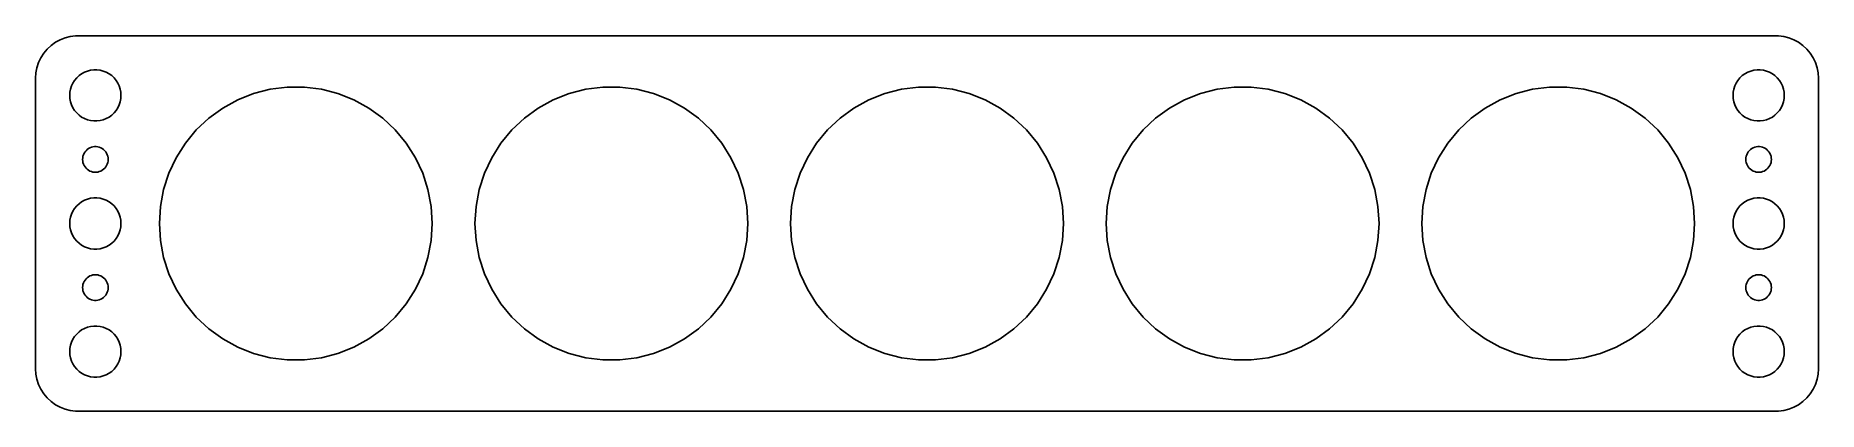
# Model space of a CAD drawing. Header units: metres. Extents: x -104 to 104, y -22 to 22.
import ezdxf

# ---------------------------------------------------------------- set-up
doc = ezdxf.new("R2010")
doc.units = ezdxf.units.M

msp = doc.modelspace()

# ---------------------------------------------------------------- linework, layer by layer
for p, q in [((-102.179, 21.2216), (-102.687, 20.8526)), ((-101.629, 21.5241), (-102.179, 21.2216)), ((-101.045, 21.7553), (-101.629, 21.5241)), ((-100.437, 21.9114), (-101.045, 21.7553)), ((-99.8139, 21.9901), (-100.437, 21.9114)), ((99.8139, 21.9901), (-99.8139, 21.9901)), ((100.437, 21.9114), (99.8139, 21.9901)), ((101.045, 21.7553), (100.437, 21.9114)), ((101.629, 21.5241), (101.045, 21.7553)), ((102.179, 21.2216), (101.629, 21.5241)), ((102.687, 20.8526), (102.179, 21.2216)), ((-104.149, 18.8406), (-104.343, 18.2434)), ((-103.882, 19.4088), (-104.149, 18.8406)), ((-103.545, 19.9389), (-103.882, 19.4088)), ((-103.145, 20.4227), (-103.545, 19.9389)), ((-102.687, 20.8526), (-103.145, 20.4227)), ((103.145, 20.4227), (102.687, 20.8526)), ((103.545, 19.9389), (103.145, 20.4227)), ((103.882, 19.4088), (103.545, 19.9389)), ((104.149, 18.8406), (103.882, 19.4088)), ((104.343, 18.2434), (104.149, 18.8406)), ((-104.461, 17.6267), (-104.5, 17)), ((-104.5, 17), (-104.5, -17)), ((-104.343, 18.2434), (-104.461, 17.6267)), ((-100.129, 16.4453), (-99.927, 16.7634)), ((-99.927, 16.7634), (-99.6869, 17.0536)), ((-99.6869, 17.0536), (-99.4123, 17.3115)), ((-99.4123, 17.3115), (-99.1075, 17.533)), ((-99.1075, 17.533), (-98.7773, 17.7145)), ((-98.7773, 17.7145), (-98.427, 17.8532)), ((-98.427, 17.8532), (-98.0621, 17.9469)), ((-98.0621, 17.9469), (-97.6884, 17.9941)), ((-97.6884, 17.9941), (-97.3116, 17.9941)), ((-97.3116, 17.9941), (-96.9379, 17.9469)), ((-96.9379, 17.9469), (-96.573, 17.8532)), ((-96.573, 17.8532), (-96.2227, 17.7145)), ((-96.2227, 17.7145), (-95.8925, 17.533)), ((-95.8925, 17.533), (-95.5877, 17.3115)), ((-95.5877, 17.3115), (-95.3131, 17.0536)), ((-95.3131, 17.0536), (-95.073, 16.7634)), ((-95.073, 16.7634), (-94.8711, 16.4453)), ((94.8711, 16.4453), (95.073, 16.7634)), ((95.073, 16.7634), (95.3131, 17.0536)), ((95.3131, 17.0536), (95.5877, 17.3115)), ((95.5877, 17.3115), (95.8925, 17.533)), ((95.8925, 17.533), (96.2227, 17.7145)), ((96.2227, 17.7145), (96.573, 17.8532)), ((96.573, 17.8532), (96.9379, 17.9469)), ((96.9379, 17.9469), (97.3116, 17.9941)), ((97.3116, 17.9941), (97.6884, 17.9941)), ((97.6884, 17.9941), (98.0621, 17.9469)), ((98.0621, 17.9469), (98.427, 17.8532)), ((98.427, 17.8532), (98.7773, 17.7145)), ((98.7773, 17.7145), (99.1075, 17.533)), ((99.1075, 17.533), (99.4123, 17.3115)), ((99.4123, 17.3115), (99.6869, 17.0536)), ((99.6869, 17.0536), (99.927, 16.7634)), ((99.927, 16.7634), (100.129, 16.4453)), ((104.461, 17.6267), (104.343, 18.2434)), ((104.5, 17), (104.461, 17.6267)), ((104.5, -17), (104.5, 17)), ((-100.5, 15), (-100.476, 15.376)), ((-100.476, 14.624), (-100.5, 15)), ((-100.476, 15.376), (-100.406, 15.7461)), ((-100.406, 15.7461), (-100.289, 16.1044)), ((-100.289, 16.1044), (-100.129, 16.4453)), ((-94.8711, 16.4453), (-94.7107, 16.1044)), ((-94.7107, 16.1044), (-94.5943, 15.7461)), ((-94.5943, 15.7461), (-94.5237, 15.376)), ((-94.5237, 15.376), (-94.5, 15)), ((-94.5, 15), (-94.5237, 14.624)), ((-80.8125, 14.4772), (-78.9443, 15.2169)), ((-78.9443, 15.2169), (-76.9981, 15.7166)), ((-76.9981, 15.7166), (-75.0046, 15.9684)), ((-75.0046, 15.9684), (-72.9953, 15.9684)), ((-72.9953, 15.9684), (-71.0019, 15.7166)), ((-71.0019, 15.7166), (-69.0557, 15.2169)), ((-69.0557, 15.2169), (-67.1875, 14.4772)), ((-43.8125, 14.4772), (-41.9443, 15.2169)), ((-41.9443, 15.2169), (-39.9981, 15.7166)), ((-39.9981, 15.7166), (-38.0046, 15.9684)), ((-38.0046, 15.9684), (-35.9953, 15.9684)), ((-35.9953, 15.9684), (-34.0019, 15.7166)), ((-34.0019, 15.7166), (-32.0557, 15.2169)), ((-32.0557, 15.2169), (-30.1875, 14.4772)), ((-6.81245, 14.4772), (-4.94426, 15.2169)), ((-4.94426, 15.2169), (-2.99809, 15.7166)), ((-2.99809, 15.7166), (-1.00464, 15.9684)), ((-1.00464, 15.9684), (1.00464, 15.9684)), ((1.00464, 15.9684), (2.99809, 15.7166)), ((2.99809, 15.7166), (4.94426, 15.2169)), ((4.94426, 15.2169), (6.81245, 14.4772)), ((30.1875, 14.4772), (32.0557, 15.2169)), ((32.0557, 15.2169), (34.0019, 15.7166)), ((34.0019, 15.7166), (35.9953, 15.9684)), ((35.9953, 15.9684), (38.0046, 15.9684)), ((38.0046, 15.9684), (39.9981, 15.7166)), ((39.9981, 15.7166), (41.9443, 15.2169)), ((41.9443, 15.2169), (43.8125, 14.4772)), ((67.1875, 14.4772), (69.0557, 15.2169)), ((69.0557, 15.2169), (71.0019, 15.7166)), ((71.0019, 15.7166), (72.9953, 15.9684)), ((72.9953, 15.9684), (75.0046, 15.9684)), ((75.0046, 15.9684), (76.9981, 15.7166)), ((76.9981, 15.7166), (78.9443, 15.2169)), ((78.9443, 15.2169), (80.8125, 14.4772)), ((94.5, 15), (94.5237, 15.376)), ((94.5237, 14.624), (94.5, 15)), ((94.5237, 15.376), (94.5943, 15.7461)), ((94.5943, 15.7461), (94.7107, 16.1044)), ((94.7107, 16.1044), (94.8711, 16.4453)), ((100.129, 16.4453), (100.289, 16.1044)), ((100.289, 16.1044), (100.406, 15.7461)), ((100.406, 15.7461), (100.476, 15.376)), ((100.476, 15.376), (100.5, 15)), ((100.5, 15), (100.476, 14.624)), ((-100.406, 14.2539), (-100.476, 14.624)), ((-100.289, 13.8956), (-100.406, 14.2539)), ((-100.129, 13.5547), (-100.289, 13.8956)), ((-99.927, 13.2366), (-100.129, 13.5547)), ((-99.6869, 12.9464), (-99.927, 13.2366)), ((-99.4123, 12.6884), (-99.6869, 12.9464)), ((-99.1075, 12.467), (-99.4123, 12.6884)), ((-95.5877, 12.6884), (-95.8925, 12.467)), ((-95.3131, 12.9464), (-95.5877, 12.6884)), ((-95.073, 13.2366), (-95.3131, 12.9464)), ((-94.8711, 13.5547), (-95.073, 13.2366)), ((-94.7107, 13.8956), (-94.8711, 13.5547)), ((-94.5943, 14.2539), (-94.7107, 13.8956)), ((-94.5237, 14.624), (-94.5943, 14.2539)), ((-84.1988, 12.3282), (-82.5732, 13.5092)), ((-82.5732, 13.5092), (-80.8125, 14.4772)), ((-67.1875, 14.4772), (-65.4268, 13.5092)), ((-65.4268, 13.5092), (-63.8012, 12.3282)), ((-47.1988, 12.3282), (-45.5732, 13.5092)), ((-45.5732, 13.5092), (-43.8125, 14.4772)), ((-30.1875, 14.4772), (-28.4268, 13.5092)), ((-28.4268, 13.5092), (-26.8012, 12.3282)), ((-10.1988, 12.3282), (-8.57323, 13.5092)), ((-8.57323, 13.5092), (-6.81245, 14.4772)), ((6.81245, 14.4772), (8.57323, 13.5092)), ((8.57323, 13.5092), (10.1988, 12.3282)), ((26.8012, 12.3282), (28.4268, 13.5092)), ((28.4268, 13.5092), (30.1875, 14.4772)), ((43.8125, 14.4772), (45.5732, 13.5092)), ((45.5732, 13.5092), (47.1988, 12.3282)), ((63.8012, 12.3282), (65.4268, 13.5092)), ((65.4268, 13.5092), (67.1875, 14.4772)), ((80.8125, 14.4772), (82.5732, 13.5092)), ((82.5732, 13.5092), (84.1988, 12.3282)), ((94.5943, 14.2539), (94.5237, 14.624)), ((94.7107, 13.8956), (94.5943, 14.2539)), ((94.8711, 13.5547), (94.7107, 13.8956)), ((95.073, 13.2366), (94.8711, 13.5547)), ((95.3131, 12.9464), (95.073, 13.2366)), ((95.5877, 12.6884), (95.3131, 12.9464)), ((95.8925, 12.467), (95.5877, 12.6884)), ((99.4123, 12.6884), (99.1075, 12.467)), ((99.6869, 12.9464), (99.4123, 12.6884)), ((99.927, 13.2366), (99.6869, 12.9464)), ((100.129, 13.5547), (99.927, 13.2366)), ((100.289, 13.8956), (100.129, 13.5547)), ((100.406, 14.2539), (100.289, 13.8956)), ((100.476, 14.624), (100.406, 14.2539)), ((-98.7773, 12.2855), (-99.1075, 12.467)), ((-98.427, 12.1468), (-98.7773, 12.2855)), ((-98.0621, 12.0531), (-98.427, 12.1468)), ((-97.6884, 12.0059), (-98.0621, 12.0531)), ((-97.3116, 12.0059), (-97.6884, 12.0059)), ((-96.9379, 12.0531), (-97.3116, 12.0059)), ((-96.573, 12.1468), (-96.9379, 12.0531)), ((-96.2227, 12.2855), (-96.573, 12.1468)), ((-95.8925, 12.467), (-96.2227, 12.2855)), ((-86.9443, 9.40456), (-85.6635, 10.9527)), ((-85.6635, 10.9527), (-84.1988, 12.3282)), ((-63.8012, 12.3282), (-62.3365, 10.9527)), ((-62.3365, 10.9527), (-61.0557, 9.40456)), ((-49.9443, 9.40456), (-48.6635, 10.9527)), ((-48.6635, 10.9527), (-47.1988, 12.3282)), ((-26.8012, 12.3282), (-25.3365, 10.9527)), ((-25.3365, 10.9527), (-24.0557, 9.40456)), ((-12.9443, 9.40456), (-11.6635, 10.9527)), ((-11.6635, 10.9527), (-10.1988, 12.3282)), ((10.1988, 12.3282), (11.6635, 10.9527)), ((11.6635, 10.9527), (12.9443, 9.40456)), ((24.0557, 9.40456), (25.3365, 10.9527)), ((25.3365, 10.9527), (26.8012, 12.3282)), ((47.1988, 12.3282), (48.6635, 10.9527)), ((48.6635, 10.9527), (49.9443, 9.40456)), ((61.0557, 9.40456), (62.3365, 10.9527)), ((62.3365, 10.9527), (63.8012, 12.3282)), ((84.1988, 12.3282), (85.6635, 10.9527)), ((85.6635, 10.9527), (86.9443, 9.40456)), ((96.2227, 12.2855), (95.8925, 12.467)), ((96.573, 12.1468), (96.2227, 12.2855)), ((96.9379, 12.0531), (96.573, 12.1468)), ((97.3116, 12.0059), (96.9379, 12.0531)), ((97.6884, 12.0059), (97.3116, 12.0059)), ((98.0621, 12.0531), (97.6884, 12.0059)), ((98.427, 12.1468), (98.0621, 12.0531)), ((98.7773, 12.2855), (98.427, 12.1468)), ((99.1075, 12.467), (98.7773, 12.2855)), ((-98.8145, 8.22263), (-98.7135, 8.38167)), ((-98.7135, 8.38167), (-98.5934, 8.52681)), ((-98.5934, 8.52681), (-98.4561, 8.65576)), ((-98.4561, 8.65576), (-98.3037, 8.76648)), ((-98.3037, 8.76648), (-98.1387, 8.85724)), ((-98.1387, 8.85724), (-97.9635, 8.92657)), ((-97.9635, 8.92657), (-97.7811, 8.97342)), ((-97.7811, 8.97342), (-97.5942, 8.99704)), ((-97.5942, 8.99704), (-97.4058, 8.99704)), ((-97.4058, 8.99704), (-97.2189, 8.97342)), ((-97.2189, 8.97342), (-97.0365, 8.92657)), ((-97.0365, 8.92657), (-96.8613, 8.85724)), ((-96.8613, 8.85724), (-96.6963, 8.76648)), ((-96.6963, 8.76648), (-96.5439, 8.65576)), ((-96.5439, 8.65576), (-96.4065, 8.52681)), ((-96.4065, 8.52681), (-96.2865, 8.38167)), ((-96.2865, 8.38167), (-96.1855, 8.22263)), ((-88.0209, 7.70805), (-86.9443, 9.40456)), ((-61.0557, 9.40456), (-59.9791, 7.70805)), ((-51.0209, 7.70805), (-49.9443, 9.40456)), ((-24.0557, 9.40456), (-22.9791, 7.70805)), ((-14.0209, 7.70805), (-12.9443, 9.40456)), ((12.9443, 9.40456), (14.0209, 7.70805)), ((22.9791, 7.70805), (24.0557, 9.40456)), ((49.9443, 9.40456), (51.0209, 7.70805)), ((59.9791, 7.70805), (61.0557, 9.40456)), ((86.9443, 9.40456), (88.0209, 7.70805)), ((96.1855, 8.22263), (96.2865, 8.38167)), ((96.2865, 8.38167), (96.4065, 8.52681)), ((96.4065, 8.52681), (96.5439, 8.65576)), ((96.5439, 8.65576), (96.6963, 8.76648)), ((96.6963, 8.76648), (96.8613, 8.85724)), ((96.8613, 8.85724), (97.0365, 8.92657)), ((97.0365, 8.92657), (97.2189, 8.97342)), ((97.2189, 8.97342), (97.4058, 8.99704)), ((97.4058, 8.99704), (97.5942, 8.99704)), ((97.5942, 8.99704), (97.7811, 8.97342)), ((97.7811, 8.97342), (97.9635, 8.92657)), ((97.9635, 8.92657), (98.1387, 8.85724)), ((98.1387, 8.85724), (98.3037, 8.76648)), ((98.3037, 8.76648), (98.4561, 8.65576)), ((98.4561, 8.65576), (98.5934, 8.52681)), ((98.5934, 8.52681), (98.7135, 8.38167)), ((98.7135, 8.38167), (98.8145, 8.22263)), ((-99, 7.5), (-98.9882, 7.68799)), ((-98.9882, 7.312), (-99, 7.5)), ((-98.9882, 7.68799), (-98.9529, 7.87303)), ((-98.9529, 7.12695), (-98.9882, 7.312)), ((-98.9529, 7.87303), (-98.8947, 8.05219)), ((-98.8947, 6.9478), (-98.9529, 7.12695)), ((-98.8947, 8.05219), (-98.8145, 8.22263)), ((-98.8145, 6.77736), (-98.8947, 6.9478)), ((-98.7135, 6.61832), (-98.8145, 6.77736)), ((-98.5934, 6.47318), (-98.7135, 6.61832)), ((-98.4561, 6.34422), (-98.5934, 6.47318)), ((-98.3037, 6.23351), (-98.4561, 6.34422)), ((-96.5439, 6.34422), (-96.6963, 6.23351)), ((-96.4065, 6.47318), (-96.5439, 6.34422)), ((-96.2865, 6.61832), (-96.4065, 6.47318)), ((-96.1855, 6.77736), (-96.2865, 6.61832)), ((-96.1855, 8.22263), (-96.1053, 8.05219)), ((-96.1053, 6.9478), (-96.1855, 6.77736)), ((-96.1053, 8.05219), (-96.0471, 7.87303)), ((-96.0471, 7.12695), (-96.1053, 6.9478)), ((-96.0471, 7.87303), (-96.0118, 7.68799)), ((-96.0118, 7.312), (-96.0471, 7.12695)), ((-96.0118, 7.68799), (-96, 7.5)), ((-96, 7.5), (-96.0118, 7.312)), ((-88.8764, 5.88998), (-88.0209, 7.70805)), ((-59.9791, 7.70805), (-59.1236, 5.88998)), ((-51.8764, 5.88998), (-51.0209, 7.70805)), ((-22.9791, 7.70805), (-22.1236, 5.88998)), ((-14.8764, 5.88998), (-14.0209, 7.70805)), ((14.0209, 7.70805), (14.8764, 5.88998)), ((22.1236, 5.88998), (22.9791, 7.70805)), ((51.0209, 7.70805), (51.8764, 5.88998)), ((59.1236, 5.88998), (59.9791, 7.70805)), ((88.0209, 7.70805), (88.8764, 5.88998)), ((96, 7.5), (96.0118, 7.68799)), ((96.0118, 7.312), (96, 7.5)), ((96.0118, 7.68799), (96.0471, 7.87303)), ((96.0471, 7.12695), (96.0118, 7.312)), ((96.0471, 7.87303), (96.1053, 8.05219)), ((96.1053, 6.9478), (96.0471, 7.12695)), ((96.1053, 8.05219), (96.1855, 8.22263)), ((96.1855, 6.77736), (96.1053, 6.9478)), ((96.2865, 6.61832), (96.1855, 6.77736)), ((96.4065, 6.47318), (96.2865, 6.61832)), ((96.5439, 6.34422), (96.4065, 6.47318)), ((96.6963, 6.23351), (96.5439, 6.34422)), ((98.4561, 6.34422), (98.3037, 6.23351)), ((98.5934, 6.47318), (98.4561, 6.34422)), ((98.7135, 6.61832), (98.5934, 6.47318)), ((98.8145, 6.77736), (98.7135, 6.61832)), ((98.8145, 8.22263), (98.8947, 8.05219)), ((98.8947, 6.9478), (98.8145, 6.77736)), ((98.8947, 8.05219), (98.9529, 7.87303)), ((98.9529, 7.12695), (98.8947, 6.9478)), ((98.9529, 7.87303), (98.9882, 7.68799)), ((98.9882, 7.312), (98.9529, 7.12695)), ((98.9882, 7.68799), (99, 7.5)), ((99, 7.5), (98.9882, 7.312)), ((-98.1387, 6.14275), (-98.3037, 6.23351)), ((-97.9635, 6.07341), (-98.1387, 6.14275)), ((-97.7811, 6.02657), (-97.9635, 6.07341)), ((-97.5942, 6.00294), (-97.7811, 6.02657)), ((-97.4058, 6.00294), (-97.5942, 6.00294)), ((-97.2189, 6.02657), (-97.4058, 6.00294)), ((-97.0365, 6.07341), (-97.2189, 6.02657)), ((-96.8613, 6.14275), (-97.0365, 6.07341)), ((-96.6963, 6.23351), (-96.8613, 6.14275)), ((-89.4973, 3.97903), (-88.8764, 5.88998)), ((-59.1236, 5.88998), (-58.5027, 3.97903)), ((-52.4973, 3.97903), (-51.8764, 5.88998)), ((-22.1236, 5.88998), (-21.5027, 3.97903)), ((-15.4973, 3.97903), (-14.8764, 5.88998)), ((14.8764, 5.88998), (15.4973, 3.97903)), ((21.5027, 3.97903), (22.1236, 5.88998)), ((51.8764, 5.88998), (52.4973, 3.97903)), ((58.5027, 3.97903), (59.1236, 5.88998)), ((88.8764, 5.88998), (89.4973, 3.97903)), ((96.8613, 6.14275), (96.6963, 6.23351)), ((97.0365, 6.07341), (96.8613, 6.14275)), ((97.2189, 6.02657), (97.0365, 6.07341)), ((97.4058, 6.00294), (97.2189, 6.02657)), ((97.5942, 6.00294), (97.4058, 6.00294)), ((97.7811, 6.02657), (97.5942, 6.00294)), ((97.9635, 6.07341), (97.7811, 6.02657)), ((98.1387, 6.14275), (97.9635, 6.07341)), ((98.3037, 6.23351), (98.1387, 6.14275)), ((-99.6869, 2.05363), (-99.4123, 2.31154)), ((-99.4123, 2.31154), (-99.1075, 2.53297)), ((-99.1075, 2.53297), (-98.7773, 2.71448)), ((-98.7773, 2.71448), (-98.427, 2.85316)), ((-98.427, 2.85316), (-98.0621, 2.94685)), ((-98.0621, 2.94685), (-97.6884, 2.99408)), ((-97.6884, 2.99408), (-97.3116, 2.99408)), ((-97.3116, 2.99408), (-96.9379, 2.94685)), ((-96.9379, 2.94685), (-96.573, 2.85316)), ((-96.573, 2.85316), (-96.2227, 2.71448)), ((-96.2227, 2.71448), (-95.8925, 2.53297)), ((-95.8925, 2.53297), (-95.5877, 2.31154)), ((-95.5877, 2.31154), (-95.3131, 2.05363)), ((-89.8738, 2.00533), (-89.4973, 3.97903)), ((-58.5027, 3.97903), (-58.1262, 2.00533)), ((-52.8738, 2.00533), (-52.4973, 3.97903)), ((-21.5027, 3.97903), (-21.1262, 2.00533)), ((-15.8738, 2.00533), (-15.4973, 3.97903)), ((15.4973, 3.97903), (15.8738, 2.00533)), ((21.1262, 2.00533), (21.5027, 3.97903)), ((52.4973, 3.97903), (52.8738, 2.00533)), ((58.1262, 2.00533), (58.5027, 3.97903)), ((89.4973, 3.97903), (89.8738, 2.00533)), ((95.3131, 2.05363), (95.5877, 2.31154)), ((95.5877, 2.31154), (95.8925, 2.53297)), ((95.8925, 2.53297), (96.2227, 2.71448)), ((96.2227, 2.71448), (96.573, 2.85316)), ((96.573, 2.85316), (96.9379, 2.94685)), ((96.9379, 2.94685), (97.3116, 2.99408)), ((97.3116, 2.99408), (97.6884, 2.99408)), ((97.6884, 2.99408), (98.0621, 2.94685)), ((98.0621, 2.94685), (98.427, 2.85316)), ((98.427, 2.85316), (98.7773, 2.71448)), ((98.7773, 2.71448), (99.1075, 2.53297)), ((99.1075, 2.53297), (99.4123, 2.31154)), ((99.4123, 2.31154), (99.6869, 2.05363)), ((-100.5, 0), (-100.476, 0.37599)), ((-100.476, -0.37599), (-100.5, 0)), ((-100.476, 0.37599), (-100.406, 0.74606)), ((-100.406, 0.74606), (-100.289, 1.10437)), ((-100.289, 1.10437), (-100.129, 1.44525)), ((-100.129, 1.44525), (-99.927, 1.76335)), ((-99.927, 1.76335), (-99.6869, 2.05363)), ((-95.3131, 2.05363), (-95.073, 1.76335)), ((-95.073, 1.76335), (-94.8711, 1.44525)), ((-94.8711, 1.44525), (-94.7107, 1.10437)), ((-94.7107, 1.10437), (-94.5943, 0.74606)), ((-94.5943, 0.74606), (-94.5237, 0.37599)), ((-94.5237, 0.37599), (-94.5, 0)), ((-94.5, 0), (-94.5237, -0.37599)), ((-90, 0), (-89.8738, 2.00533)), ((-89.8738, -2.00533), (-90, 0)), ((-58.1262, 2.00533), (-58, 0)), ((-58, 0), (-58.1262, -2.00533)), ((-53, 0), (-52.8738, 2.00533)), ((-52.8738, -2.00533), (-53, 0)), ((-21.1262, 2.00533), (-21, 0)), ((-21, 0), (-21.1262, -2.00533)), ((-16, 0), (-15.8738, 2.00533)), ((-15.8738, -2.00533), (-16, 0)), ((15.8738, 2.00533), (16, 0)), ((16, 0), (15.8738, -2.00533)), ((21, 0), (21.1262, 2.00533)), ((21.1262, -2.00533), (21, 0)), ((52.8738, 2.00533), (53, 0)), ((53, 0), (52.8738, -2.00533)), ((58, 0), (58.1262, 2.00533)), ((58.1262, -2.00533), (58, 0)), ((89.8738, 2.00533), (90, 0)), ((90, 0), (89.8738, -2.00533)), ((94.5, 0), (94.5237, 0.37599)), ((94.5237, -0.37599), (94.5, 0)), ((94.5237, 0.37599), (94.5943, 0.74606)), ((94.5943, 0.74606), (94.7107, 1.10437)), ((94.7107, 1.10437), (94.8711, 1.44525)), ((94.8711, 1.44525), (95.073, 1.76335)), ((95.073, 1.76335), (95.3131, 2.05363)), ((99.6869, 2.05363), (99.927, 1.76335)), ((99.927, 1.76335), (100.129, 1.44525)), ((100.129, 1.44525), (100.289, 1.10437)), ((100.289, 1.10437), (100.406, 0.74606)), ((100.406, 0.74606), (100.476, 0.37599)), ((100.476, 0.37599), (100.5, 0)), ((100.5, 0), (100.476, -0.37599)), ((-100.406, -0.74606), (-100.476, -0.37599)), ((-100.289, -1.10437), (-100.406, -0.74606)), ((-100.129, -1.44525), (-100.289, -1.10437)), ((-99.927, -1.76335), (-100.129, -1.44525)), ((-99.6869, -2.05363), (-99.927, -1.76335)), ((-99.4123, -2.31154), (-99.6869, -2.05363)), ((-95.3131, -2.05363), (-95.5877, -2.31154)), ((-95.073, -1.76335), (-95.3131, -2.05363)), ((-94.8711, -1.44525), (-95.073, -1.76335)), ((-94.7107, -1.10437), (-94.8711, -1.44525)), ((-94.5943, -0.74606), (-94.7107, -1.10437)), ((-94.5237, -0.37599), (-94.5943, -0.74606)), ((-89.4973, -3.97903), (-89.8738, -2.00533)), ((-58.1262, -2.00533), (-58.5027, -3.97903)), ((-52.4973, -3.97903), (-52.8738, -2.00533)), ((-21.1262, -2.00533), (-21.5027, -3.97903)), ((-15.4973, -3.97903), (-15.8738, -2.00533)), ((15.8738, -2.00533), (15.4973, -3.97903)), ((21.5027, -3.97903), (21.1262, -2.00533)), ((52.8738, -2.00533), (52.4973, -3.97903)), ((58.5027, -3.97903), (58.1262, -2.00533)), ((89.8738, -2.00533), (89.4973, -3.97903)), ((94.5943, -0.74606), (94.5237, -0.37599)), ((94.7107, -1.10437), (94.5943, -0.74606)), ((94.8711, -1.44525), (94.7107, -1.10437)), ((95.073, -1.76335), (94.8711, -1.44525)), ((95.3131, -2.05363), (95.073, -1.76335)), ((95.5877, -2.31154), (95.3131, -2.05363)), ((99.6869, -2.05363), (99.4123, -2.31154)), ((99.927, -1.76335), (99.6869, -2.05363)), ((100.129, -1.44525), (99.927, -1.76335)), ((100.289, -1.10437), (100.129, -1.44525)), ((100.406, -0.74606), (100.289, -1.10437)), ((100.476, -0.37599), (100.406, -0.74606)), ((-99.1075, -2.53297), (-99.4123, -2.31154)), ((-98.7773, -2.71448), (-99.1075, -2.53297)), ((-98.427, -2.85316), (-98.7773, -2.71448)), ((-98.0621, -2.94685), (-98.427, -2.85316)), ((-97.6884, -2.99408), (-98.0621, -2.94685)), ((-97.3116, -2.99408), (-97.6884, -2.99408)), ((-96.9379, -2.94685), (-97.3116, -2.99408)), ((-96.573, -2.85316), (-96.9379, -2.94685)), ((-96.2227, -2.71448), (-96.573, -2.85316)), ((-95.8925, -2.53297), (-96.2227, -2.71448)), ((-95.5877, -2.31154), (-95.8925, -2.53297)), ((-88.8764, -5.88998), (-89.4973, -3.97903)), ((-58.5027, -3.97903), (-59.1236, -5.88998)), ((-51.8764, -5.88998), (-52.4973, -3.97903)), ((-21.5027, -3.97903), (-22.1236, -5.88998)), ((-14.8764, -5.88998), (-15.4973, -3.97903)), ((15.4973, -3.97903), (14.8764, -5.88998)), ((22.1236, -5.88998), (21.5027, -3.97903)), ((52.4973, -3.97903), (51.8764, -5.88998)), ((59.1236, -5.88998), (58.5027, -3.97903)), ((89.4973, -3.97903), (88.8764, -5.88998)), ((95.8925, -2.53297), (95.5877, -2.31154)), ((96.2227, -2.71448), (95.8925, -2.53297)), ((96.573, -2.85316), (96.2227, -2.71448)), ((96.9379, -2.94685), (96.573, -2.85316)), ((97.3116, -2.99408), (96.9379, -2.94685)), ((97.6884, -2.99408), (97.3116, -2.99408)), ((98.0621, -2.94685), (97.6884, -2.99408)), ((98.427, -2.85316), (98.0621, -2.94685)), ((98.7773, -2.71448), (98.427, -2.85316)), ((99.1075, -2.53297), (98.7773, -2.71448)), ((99.4123, -2.31154), (99.1075, -2.53297)), ((-98.4561, -6.34422), (-98.3037, -6.23351)), ((-98.3037, -6.23351), (-98.1387, -6.14275)), ((-98.1387, -6.14275), (-97.9635, -6.07341)), ((-97.9635, -6.07341), (-97.7811, -6.02657)), ((-97.7811, -6.02657), (-97.5942, -6.00294)), ((-97.5942, -6.00294), (-97.4058, -6.00294)), ((-97.4058, -6.00294), (-97.2189, -6.02657)), ((-97.2189, -6.02657), (-97.0365, -6.07341)), ((-97.0365, -6.07341), (-96.8613, -6.14275)), ((-96.8613, -6.14275), (-96.6963, -6.23351)), ((-96.6963, -6.23351), (-96.5439, -6.34422)), ((-88.0209, -7.70805), (-88.8764, -5.88998)), ((-59.1236, -5.88998), (-59.9791, -7.70805)), ((-51.0209, -7.70805), (-51.8764, -5.88998)), ((-22.1236, -5.88998), (-22.9791, -7.70805)), ((-14.0209, -7.70805), (-14.8764, -5.88998)), ((14.8764, -5.88998), (14.0209, -7.70805)), ((22.9791, -7.70805), (22.1236, -5.88998)), ((51.8764, -5.88998), (51.0209, -7.70805)), ((59.9791, -7.70805), (59.1236, -5.88998)), ((88.8764, -5.88998), (88.0209, -7.70805)), ((96.5439, -6.34422), (96.6963, -6.23351)), ((96.6963, -6.23351), (96.8613, -6.14275)), ((96.8613, -6.14275), (97.0365, -6.07341)), ((97.0365, -6.07341), (97.2189, -6.02657)), ((97.2189, -6.02657), (97.4058, -6.00294)), ((97.4058, -6.00294), (97.5942, -6.00294)), ((97.5942, -6.00294), (97.7811, -6.02657)), ((97.7811, -6.02657), (97.9635, -6.07341)), ((97.9635, -6.07341), (98.1387, -6.14275)), ((98.1387, -6.14275), (98.3037, -6.23351)), ((98.3037, -6.23351), (98.4561, -6.34422)), ((-99, -7.5), (-98.9882, -7.312)), ((-98.9882, -7.68799), (-99, -7.5)), ((-98.9882, -7.312), (-98.9529, -7.12695)), ((-98.9529, -7.87303), (-98.9882, -7.68799)), ((-98.9529, -7.12695), (-98.8947, -6.9478)), ((-98.8947, -8.05219), (-98.9529, -7.87303)), ((-98.8947, -6.9478), (-98.8145, -6.77736)), ((-98.8145, -8.22263), (-98.8947, -8.05219)), ((-98.8145, -6.77736), (-98.7135, -6.61832)), ((-98.7135, -8.38167), (-98.8145, -8.22263)), ((-98.7135, -6.61832), (-98.5934, -6.47318)), ((-98.5934, -6.47318), (-98.4561, -6.34422)), ((-96.5439, -6.34422), (-96.4065, -6.47318)), ((-96.4065, -6.47318), (-96.2865, -6.61832)), ((-96.2865, -6.61832), (-96.1855, -6.77736)), ((-96.1855, -8.22263), (-96.2865, -8.38167)), ((-96.1855, -6.77736), (-96.1053, -6.9478)), ((-96.1053, -8.05219), (-96.1855, -8.22263)), ((-96.1053, -6.9478), (-96.0471, -7.12695)), ((-96.0471, -7.87303), (-96.1053, -8.05219)), ((-96.0471, -7.12695), (-96.0118, -7.312)), ((-96.0118, -7.68799), (-96.0471, -7.87303)), ((-96.0118, -7.312), (-96, -7.5)), ((-96, -7.5), (-96.0118, -7.68799)), ((-86.9443, -9.40456), (-88.0209, -7.70805)), ((-59.9791, -7.70805), (-61.0557, -9.40456)), ((-49.9443, -9.40456), (-51.0209, -7.70805)), ((-22.9791, -7.70805), (-24.0557, -9.40456)), ((-12.9443, -9.40456), (-14.0209, -7.70805)), ((14.0209, -7.70805), (12.9443, -9.40456)), ((24.0557, -9.40456), (22.9791, -7.70805)), ((51.0209, -7.70805), (49.9443, -9.40456)), ((61.0557, -9.40456), (59.9791, -7.70805)), ((88.0209, -7.70805), (86.9443, -9.40456)), ((96, -7.5), (96.0118, -7.312)), ((96.0118, -7.68799), (96, -7.5)), ((96.0118, -7.312), (96.0471, -7.12695)), ((96.0471, -7.87303), (96.0118, -7.68799)), ((96.0471, -7.12695), (96.1053, -6.9478)), ((96.1053, -8.05219), (96.0471, -7.87303)), ((96.1053, -6.9478), (96.1855, -6.77736)), ((96.1855, -8.22263), (96.1053, -8.05219)), ((96.1855, -6.77736), (96.2865, -6.61832)), ((96.2865, -8.38167), (96.1855, -8.22263)), ((96.2865, -6.61832), (96.4065, -6.47318)), ((96.4065, -6.47318), (96.5439, -6.34422)), ((98.4561, -6.34422), (98.5934, -6.47318)), ((98.5934, -6.47318), (98.7135, -6.61832)), ((98.7135, -6.61832), (98.8145, -6.77736)), ((98.8145, -8.22263), (98.7135, -8.38167)), ((98.8145, -6.77736), (98.8947, -6.9478)), ((98.8947, -8.05219), (98.8145, -8.22263)), ((98.8947, -6.9478), (98.9529, -7.12695)), ((98.9529, -7.87303), (98.8947, -8.05219)), ((98.9529, -7.12695), (98.9882, -7.312)), ((98.9882, -7.68799), (98.9529, -7.87303)), ((98.9882, -7.312), (99, -7.5)), ((99, -7.5), (98.9882, -7.68799)), ((-98.5934, -8.52681), (-98.7135, -8.38167)), ((-98.4561, -8.65576), (-98.5934, -8.52681)), ((-98.3037, -8.76648), (-98.4561, -8.65576)), ((-98.1387, -8.85724), (-98.3037, -8.76648)), ((-97.9635, -8.92657), (-98.1387, -8.85724)), ((-97.7811, -8.97342), (-97.9635, -8.92657)), ((-97.5942, -8.99704), (-97.7811, -8.97342)), ((-97.4058, -8.99704), (-97.5942, -8.99704)), ((-97.2189, -8.97342), (-97.4058, -8.99704)), ((-97.0365, -8.92657), (-97.2189, -8.97342)), ((-96.8613, -8.85724), (-97.0365, -8.92657)), ((-96.6963, -8.76648), (-96.8613, -8.85724)), ((-96.5439, -8.65576), (-96.6963, -8.76648)), ((-96.4065, -8.52681), (-96.5439, -8.65576)), ((-96.2865, -8.38167), (-96.4065, -8.52681)), ((-85.6635, -10.9527), (-86.9443, -9.40456)), ((-61.0557, -9.40456), (-62.3365, -10.9527)), ((-48.6635, -10.9527), (-49.9443, -9.40456)), ((-24.0557, -9.40456), (-25.3365, -10.9527)), ((-11.6635, -10.9527), (-12.9443, -9.40456)), ((12.9443, -9.40456), (11.6635, -10.9527)), ((25.3365, -10.9527), (24.0557, -9.40456)), ((49.9443, -9.40456), (48.6635, -10.9527)), ((62.3365, -10.9527), (61.0557, -9.40456)), ((86.9443, -9.40456), (85.6635, -10.9527)), ((96.4065, -8.52681), (96.2865, -8.38167)), ((96.5439, -8.65576), (96.4065, -8.52681)), ((96.6963, -8.76648), (96.5439, -8.65576)), ((96.8613, -8.85724), (96.6963, -8.76648)), ((97.0365, -8.92657), (96.8613, -8.85724)), ((97.2189, -8.97342), (97.0365, -8.92657)), ((97.4058, -8.99704), (97.2189, -8.97342)), ((97.5942, -8.99704), (97.4058, -8.99704)), ((97.7811, -8.97342), (97.5942, -8.99704)), ((97.9635, -8.92657), (97.7811, -8.97342)), ((98.1387, -8.85724), (97.9635, -8.92657)), ((98.3037, -8.76648), (98.1387, -8.85724)), ((98.4561, -8.65576), (98.3037, -8.76648)), ((98.5934, -8.52681), (98.4561, -8.65576)), ((98.7135, -8.38167), (98.5934, -8.52681)), ((-99.4123, -12.6884), (-99.1075, -12.467)), ((-99.1075, -12.467), (-98.7773, -12.2855)), ((-98.7773, -12.2855), (-98.427, -12.1468)), ((-98.427, -12.1468), (-98.0621, -12.0531)), ((-98.0621, -12.0531), (-97.6884, -12.0059)), ((-97.6884, -12.0059), (-97.3116, -12.0059)), ((-97.3116, -12.0059), (-96.9379, -12.0531)), ((-96.9379, -12.0531), (-96.573, -12.1468)), ((-96.573, -12.1468), (-96.2227, -12.2855)), ((-96.2227, -12.2855), (-95.8925, -12.467)), ((-95.8925, -12.467), (-95.5877, -12.6884)), ((-84.1988, -12.3282), (-85.6635, -10.9527)), ((-82.5732, -13.5092), (-84.1988, -12.3282)), ((-63.8012, -12.3282), (-65.4268, -13.5092)), ((-62.3365, -10.9527), (-63.8012, -12.3282)), ((-47.1988, -12.3282), (-48.6635, -10.9527)), ((-45.5732, -13.5092), (-47.1988, -12.3282)), ((-26.8012, -12.3282), (-28.4268, -13.5092)), ((-25.3365, -10.9527), (-26.8012, -12.3282)), ((-10.1988, -12.3282), (-11.6635, -10.9527)), ((-8.57323, -13.5092), (-10.1988, -12.3282)), ((10.1988, -12.3282), (8.57323, -13.5092)), ((11.6635, -10.9527), (10.1988, -12.3282)), ((26.8012, -12.3282), (25.3365, -10.9527)), ((28.4268, -13.5092), (26.8012, -12.3282)), ((47.1988, -12.3282), (45.5732, -13.5092)), ((48.6635, -10.9527), (47.1988, -12.3282)), ((63.8012, -12.3282), (62.3365, -10.9527)), ((65.4268, -13.5092), (63.8012, -12.3282)), ((84.1988, -12.3282), (82.5732, -13.5092)), ((85.6635, -10.9527), (84.1988, -12.3282)), ((95.5877, -12.6884), (95.8925, -12.467)), ((95.8925, -12.467), (96.2227, -12.2855)), ((96.2227, -12.2855), (96.573, -12.1468)), ((96.573, -12.1468), (96.9379, -12.0531)), ((96.9379, -12.0531), (97.3116, -12.0059)), ((97.3116, -12.0059), (97.6884, -12.0059)), ((97.6884, -12.0059), (98.0621, -12.0531)), ((98.0621, -12.0531), (98.427, -12.1468)), ((98.427, -12.1468), (98.7773, -12.2855)), ((98.7773, -12.2855), (99.1075, -12.467)), ((99.1075, -12.467), (99.4123, -12.6884)), ((-100.5, -15), (-100.476, -14.624)), ((-100.476, -14.624), (-100.406, -14.2539)), ((-100.406, -14.2539), (-100.289, -13.8956)), ((-100.289, -13.8956), (-100.129, -13.5547)), ((-100.129, -13.5547), (-99.927, -13.2366)), ((-99.927, -13.2366), (-99.6869, -12.9464)), ((-99.6869, -12.9464), (-99.4123, -12.6884)), ((-95.5877, -12.6884), (-95.3131, -12.9464)), ((-95.3131, -12.9464), (-95.073, -13.2366)), ((-95.073, -13.2366), (-94.8711, -13.5547)), ((-94.8711, -13.5547), (-94.7107, -13.8956)), ((-94.7107, -13.8956), (-94.5943, -14.2539)), ((-94.5943, -14.2539), (-94.5237, -14.624)), ((-94.5237, -14.624), (-94.5, -15)), ((-80.8125, -14.4772), (-82.5732, -13.5092)), ((-78.9443, -15.2169), (-80.8125, -14.4772)), ((-67.1875, -14.4772), (-69.0557, -15.2169)), ((-65.4268, -13.5092), (-67.1875, -14.4772)), ((-43.8125, -14.4772), (-45.5732, -13.5092)), ((-41.9443, -15.2169), (-43.8125, -14.4772)), ((-30.1875, -14.4772), (-32.0557, -15.2169)), ((-28.4268, -13.5092), (-30.1875, -14.4772)), ((-6.81245, -14.4772), (-8.57323, -13.5092)), ((-4.94426, -15.2169), (-6.81245, -14.4772)), ((6.81245, -14.4772), (4.94426, -15.2169)), ((8.57323, -13.5092), (6.81245, -14.4772)), ((30.1875, -14.4772), (28.4268, -13.5092)), ((32.0557, -15.2169), (30.1875, -14.4772)), ((43.8125, -14.4772), (41.9443, -15.2169)), ((45.5732, -13.5092), (43.8125, -14.4772)), ((67.1875, -14.4772), (65.4268, -13.5092)), ((69.0557, -15.2169), (67.1875, -14.4772)), ((80.8125, -14.4772), (78.9443, -15.2169)), ((82.5732, -13.5092), (80.8125, -14.4772)), ((94.5, -15), (94.5237, -14.624)), ((94.5237, -14.624), (94.5943, -14.2539)), ((94.5943, -14.2539), (94.7107, -13.8956)), ((94.7107, -13.8956), (94.8711, -13.5547)), ((94.8711, -13.5547), (95.073, -13.2366)), ((95.073, -13.2366), (95.3131, -12.9464)), ((95.3131, -12.9464), (95.5877, -12.6884)), ((99.4123, -12.6884), (99.6869, -12.9464)), ((99.6869, -12.9464), (99.927, -13.2366)), ((99.927, -13.2366), (100.129, -13.5547)), ((100.129, -13.5547), (100.289, -13.8956)), ((100.289, -13.8956), (100.406, -14.2539)), ((100.406, -14.2539), (100.476, -14.624)), ((100.476, -14.624), (100.5, -15)), ((-100.476, -15.376), (-100.5, -15)), ((-100.406, -15.7461), (-100.476, -15.376)), ((-100.289, -16.1044), (-100.406, -15.7461)), ((-100.129, -16.4453), (-100.289, -16.1044)), ((-99.927, -16.7634), (-100.129, -16.4453)), ((-94.8711, -16.4453), (-95.073, -16.7634)), ((-94.7107, -16.1044), (-94.8711, -16.4453)), ((-94.5943, -15.7461), (-94.7107, -16.1044)), ((-94.5237, -15.376), (-94.5943, -15.7461)), ((-94.5, -15), (-94.5237, -15.376)), ((-76.9981, -15.7166), (-78.9443, -15.2169)), ((-75.0046, -15.9684), (-76.9981, -15.7166)), ((-72.9953, -15.9684), (-75.0046, -15.9684)), ((-71.0019, -15.7166), (-72.9953, -15.9684)), ((-69.0557, -15.2169), (-71.0019, -15.7166)), ((-39.9981, -15.7166), (-41.9443, -15.2169)), ((-38.0046, -15.9684), (-39.9981, -15.7166)), ((-35.9953, -15.9684), (-38.0046, -15.9684)), ((-34.0019, -15.7166), (-35.9953, -15.9684)), ((-32.0557, -15.2169), (-34.0019, -15.7166)), ((-2.99809, -15.7166), (-4.94426, -15.2169)), ((-1.00464, -15.9684), (-2.99809, -15.7166)), ((1.00464, -15.9684), (-1.00464, -15.9684)), ((2.99809, -15.7166), (1.00464, -15.9684)), ((4.94426, -15.2169), (2.99809, -15.7166)), ((34.0019, -15.7166), (32.0557, -15.2169)), ((35.9953, -15.9684), (34.0019, -15.7166)), ((38.0046, -15.9684), (35.9953, -15.9684)), ((39.9981, -15.7166), (38.0046, -15.9684)), ((41.9443, -15.2169), (39.9981, -15.7166)), ((71.0019, -15.7166), (69.0557, -15.2169)), ((72.9953, -15.9684), (71.0019, -15.7166)), ((75.0046, -15.9684), (72.9953, -15.9684)), ((76.9981, -15.7166), (75.0046, -15.9684)), ((78.9443, -15.2169), (76.9981, -15.7166)), ((94.5237, -15.376), (94.5, -15)), ((94.5943, -15.7461), (94.5237, -15.376)), ((94.7107, -16.1044), (94.5943, -15.7461)), ((94.8711, -16.4453), (94.7107, -16.1044)), ((95.073, -16.7634), (94.8711, -16.4453)), ((100.129, -16.4453), (99.927, -16.7634)), ((100.289, -16.1044), (100.129, -16.4453)), ((100.406, -15.7461), (100.289, -16.1044)), ((100.476, -15.376), (100.406, -15.7461)), ((100.5, -15), (100.476, -15.376)), ((-104.5, -17), (-104.461, -17.6267)), ((-104.461, -17.6267), (-104.343, -18.2434)), ((-104.343, -18.2434), (-104.149, -18.8406)), ((-99.6869, -17.0536), (-99.927, -16.7634)), ((-99.4123, -17.3115), (-99.6869, -17.0536)), ((-99.1075, -17.533), (-99.4123, -17.3115)), ((-98.7773, -17.7145), (-99.1075, -17.533)), ((-98.427, -17.8532), (-98.7773, -17.7145)), ((-98.0621, -17.9469), (-98.427, -17.8532)), ((-97.6884, -17.9941), (-98.0621, -17.9469)), ((-97.3116, -17.9941), (-97.6884, -17.9941)), ((-96.9379, -17.9469), (-97.3116, -17.9941)), ((-96.573, -17.8532), (-96.9379, -17.9469)), ((-96.2227, -17.7145), (-96.573, -17.8532)), ((-95.8925, -17.533), (-96.2227, -17.7145)), ((-95.5877, -17.3115), (-95.8925, -17.533)), ((-95.3131, -17.0536), (-95.5877, -17.3115)), ((-95.073, -16.7634), (-95.3131, -17.0536)), ((95.3131, -17.0536), (95.073, -16.7634)), ((95.5877, -17.3115), (95.3131, -17.0536)), ((95.8925, -17.533), (95.5877, -17.3115)), ((96.2227, -17.7145), (95.8925, -17.533)), ((96.573, -17.8532), (96.2227, -17.7145)), ((96.9379, -17.9469), (96.573, -17.8532)), ((97.3116, -17.9941), (96.9379, -17.9469)), ((97.6884, -17.9941), (97.3116, -17.9941)), ((98.0621, -17.9469), (97.6884, -17.9941)), ((98.427, -17.8532), (98.0621, -17.9469)), ((98.7773, -17.7145), (98.427, -17.8532)), ((99.1075, -17.533), (98.7773, -17.7145)), ((99.4123, -17.3115), (99.1075, -17.533)), ((99.6869, -17.0536), (99.4123, -17.3115)), ((99.927, -16.7634), (99.6869, -17.0536)), ((104.149, -18.8406), (104.343, -18.2434)), ((104.343, -18.2434), (104.461, -17.6267)), ((104.461, -17.6267), (104.5, -17)), ((-104.149, -18.8406), (-103.882, -19.4088)), ((-103.882, -19.4088), (-103.545, -19.9389)), ((-103.545, -19.9389), (-103.145, -20.4227)), ((-103.145, -20.4227), (-102.687, -20.8526)), ((-102.687, -20.8526), (-102.179, -21.2216)), ((102.179, -21.2216), (102.687, -20.8526)), ((102.687, -20.8526), (103.145, -20.4227)), ((103.145, -20.4227), (103.545, -19.9389)), ((103.545, -19.9389), (103.882, -19.4088)), ((103.882, -19.4088), (104.149, -18.8406)), ((-102.179, -21.2216), (-101.629, -21.5241)), ((-101.629, -21.5241), (-101.045, -21.7553)), ((-101.045, -21.7553), (-100.437, -21.9114)), ((-100.437, -21.9114), (-99.8139, -21.9901)), ((-99.8139, -21.9901), (99.8139, -21.9901)), ((99.8139, -21.9901), (100.437, -21.9114)), ((100.437, -21.9114), (101.045, -21.7553)), ((101.045, -21.7553), (101.629, -21.5241)), ((101.629, -21.5241), (102.179, -21.2216))]:
    msp.add_line(p, q)

doc.saveas('drawing.dxf')
